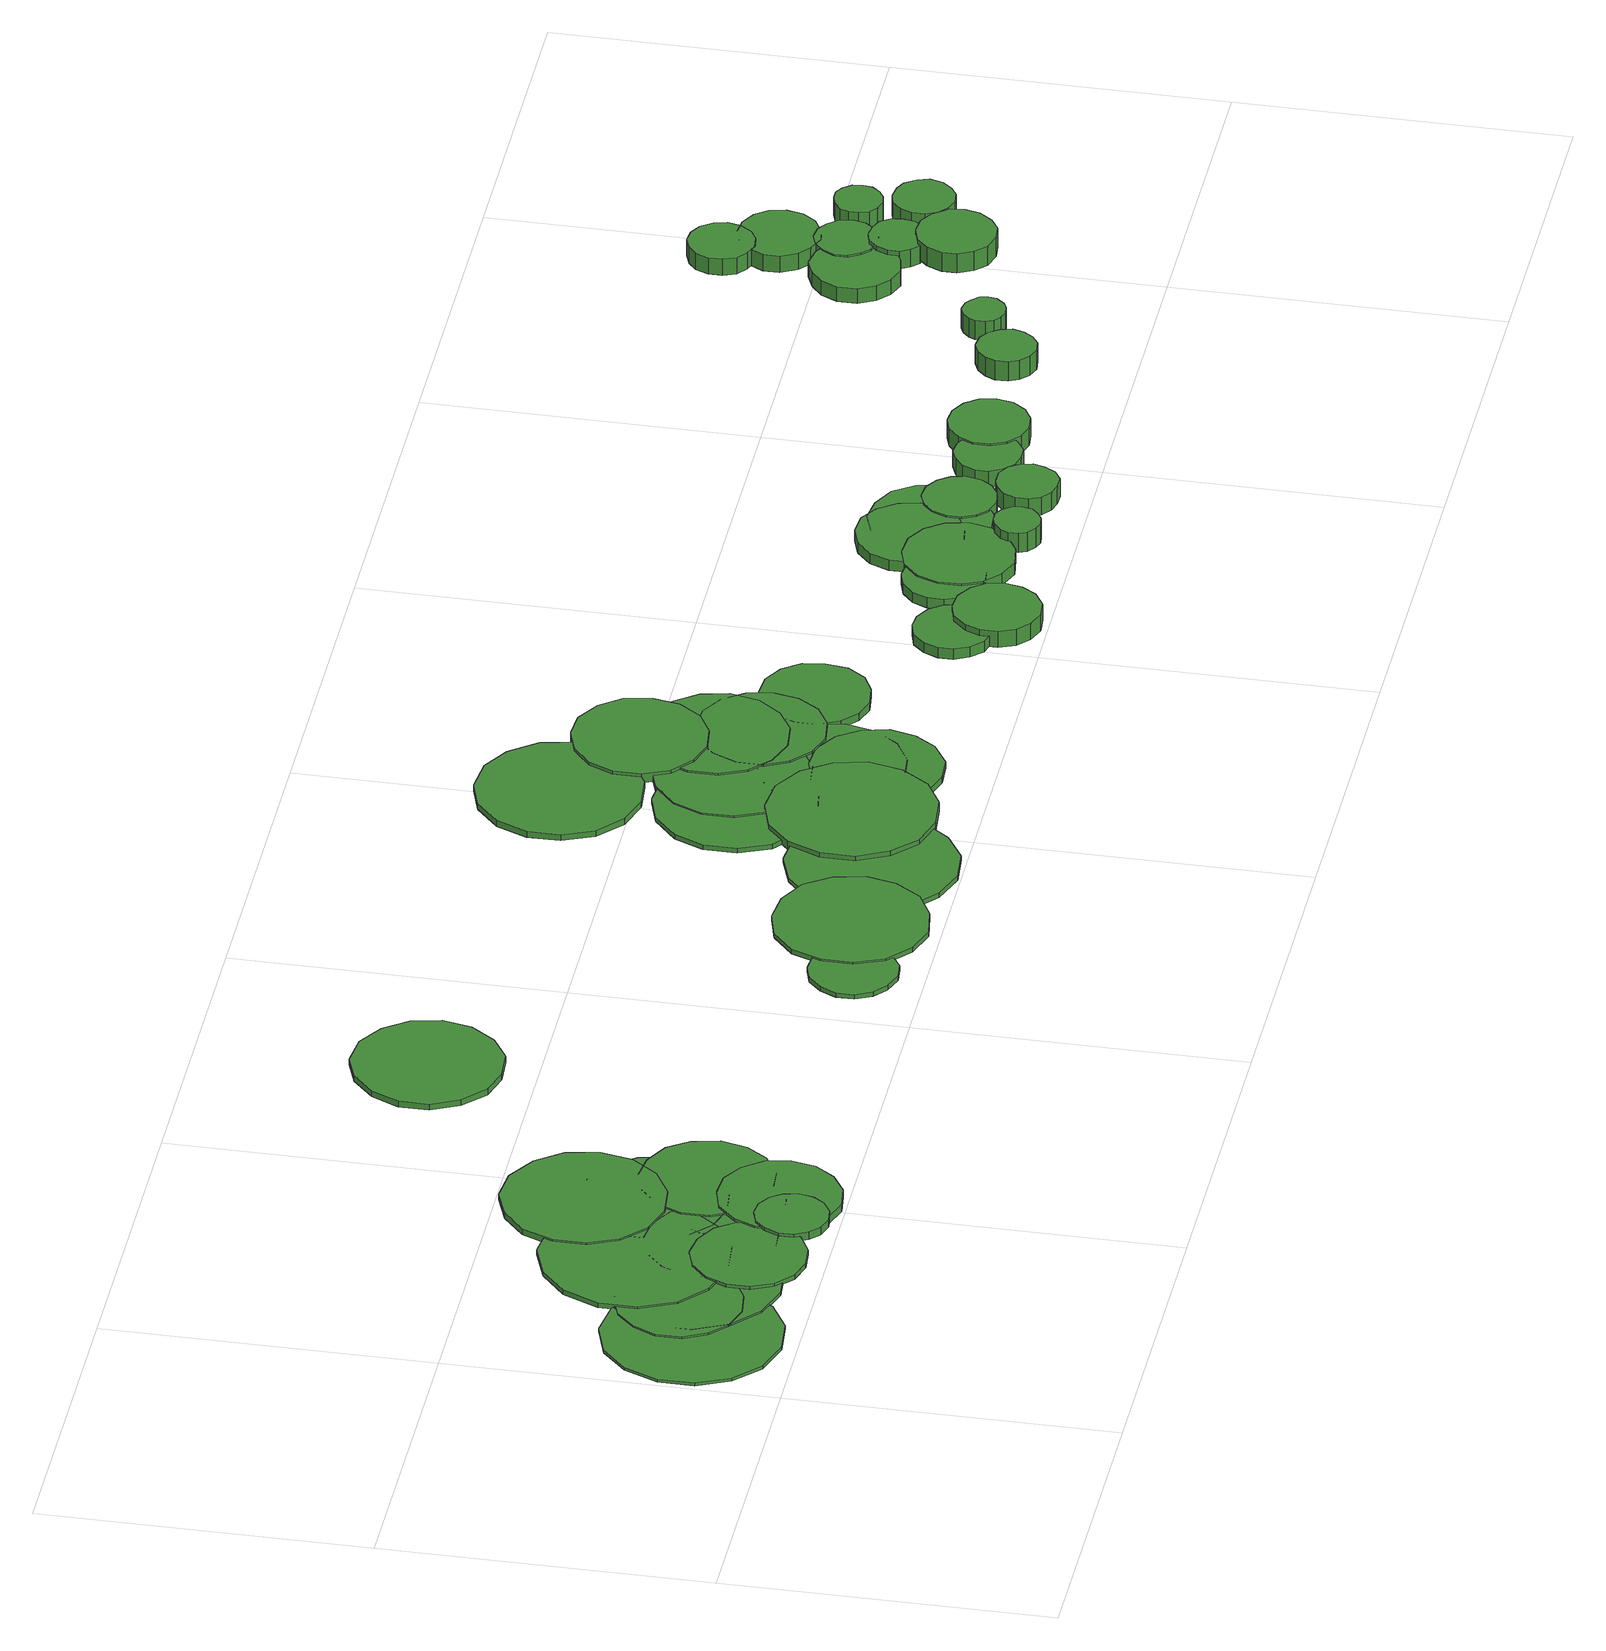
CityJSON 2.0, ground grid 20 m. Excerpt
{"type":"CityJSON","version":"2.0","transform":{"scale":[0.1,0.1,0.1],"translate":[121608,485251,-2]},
"CityObjects":{
"tree1":{"type":"SolitaryVegetationObject","attributes":{"function":"something"},"geometry":[{"type":"MultiSurface","lod":"1","boundaries":[[[0,1,2,3,4,5,6,7,8,9,10,11,12,13,14]],[[15,16,17,18,19,20,21,22,23,24,25,26,27,28,29]],[[0,29,28,1]],[[1,28,27,2]],[[2,27,26,3]],[[3,26,25,4]],[[4,25,24,5]],[[5,24,23,6]],[[6,23,22,7]],[[7,22,21,8]],[[8,21,20,9]],[[9,20,19,10]],[[10,19,18,11]],[[11,18,17,12]],[[12,17,16,13]],[[13,16,15,14]],[[14,15,29,0]]]}]},
"tree2":{"type":"SolitaryVegetationObject","attributes":{"function":"something"},"geometry":[{"type":"MultiSurface","lod":"1","boundaries":[[[30,31,32,33,34,35,36,37,38,39,40,41,42,43,44]],[[45,46,47,48,49,50,51,52,53,54,55,56,57,58,59]],[[30,59,58,31]],[[31,58,57,32]],[[32,57,56,33]],[[33,56,55,34]],[[34,55,54,35]],[[35,54,53,36]],[[36,53,52,37]],[[37,52,51,38]],[[38,51,50,39]],[[39,50,49,40]],[[40,49,48,41]],[[41,48,47,42]],[[42,47,46,43]],[[43,46,45,44]],[[44,45,59,30]]]}]},
"tree3":{"type":"SolitaryVegetationObject","attributes":{"function":"something"},"geometry":[{"type":"MultiSurface","lod":"1","boundaries":[[[60,61,62,63,64,65,66,67,68,69,70,71,72,73,74]],[[75,76,77,78,79,80,81,82,83,84,85,86,87,88,89]],[[60,89,88,61]],[[61,88,87,62]],[[62,87,86,63]],[[63,86,85,64]],[[64,85,84,65]],[[65,84,83,66]],[[66,83,82,67]],[[67,82,81,68]],[[68,81,80,69]],[[69,80,79,70]],[[70,79,78,71]],[[71,78,77,72]],[[72,77,76,73]],[[73,76,75,74]],[[74,75,89,60]]]}]},
"tree4":{"type":"SolitaryVegetationObject","attributes":{"function":"something"},"geometry":[{"type":"MultiSurface","lod":"1","boundaries":[[[90,91,92,93,94,95,96,97,98,99,100,101,102,103,104]],[[105,106,107,108,109,110,111,112,113,114,115,116,117,118,119]],[[90,119,118,91]],[[91,118,117,92]],[[92,117,116,93]],[[93,116,115,94]],[[94,115,114,95]],[[95,114,113,96]],[[96,113,112,97]],[[97,112,111,98]],[[98,111,110,99]],[[99,110,109,100]],[[100,109,108,101]],[[101,108,107,102]],[[102,107,106,103]],[[103,106,105,104]],[[104,105,119,90]]]}]},
"tree5":{"type":"SolitaryVegetationObject","attributes":{"function":"something"},"geometry":[{"type":"MultiSurface","lod":"1","boundaries":[[[120,121,122,123,124,125,126,127,128,129,130,131,132,133,134]],[[135,136,137,138,139,140,141,142,143,144,145,146,147,148,149]],[[120,149,148,121]],[[121,148,147,122]],[[122,147,146,123]],[[123,146,145,124]],[[124,145,144,125]],[[125,144,143,126]],[[126,143,142,127]],[[127,142,141,128]],[[128,141,140,129]],[[129,140,139,130]],[[130,139,138,131]],[[131,138,137,132]],[[132,137,136,133]],[[133,136,135,134]],[[134,135,149,120]]]}]},
"tree6":{"type":"SolitaryVegetationObject","attributes":{"function":"something"},"geometry":[{"type":"MultiSurface","lod":"1","boundaries":[[[150,151,152,153,154,155,156,157,158,159,160,161,162,163,164]],[[165,166,167,168,169,170,171,172,173,174,175,176,177,178,179]],[[150,179,178,151]],[[151,178,177,152]],[[152,177,176,153]],[[153,176,175,154]],[[154,175,174,155]],[[155,174,173,156]],[[156,173,172,157]],[[157,172,171,158]],[[158,171,170,159]],[[159,170,169,160]],[[160,169,168,161]],[[161,168,167,162]],[[162,167,166,163]],[[163,166,165,164]],[[164,165,179,150]]]}]},
"tree7":{"type":"SolitaryVegetationObject","attributes":{"function":"something"},"geometry":[{"type":"MultiSurface","lod":"1","boundaries":[[[180,181,182,183,184,185,186,187,188,189,190,191,192,193,194]],[[195,196,197,198,199,200,201,202,203,204,205,206,207,208,209]],[[180,209,208,181]],[[181,208,207,182]],[[182,207,206,183]],[[183,206,205,184]],[[184,205,204,185]],[[185,204,203,186]],[[186,203,202,187]],[[187,202,201,188]],[[188,201,200,189]],[[189,200,199,190]],[[190,199,198,191]],[[191,198,197,192]],[[192,197,196,193]],[[193,196,195,194]],[[194,195,209,180]]]}]},
"tree8":{"type":"SolitaryVegetationObject","attributes":{"function":"something"},"geometry":[{"type":"MultiSurface","lod":"1","boundaries":[[[210,211,212,213,214,215,216,217,218,219,220,221,222,223,224]],[[225,226,227,228,229,230,231,232,233,234,235,236,237,238,239]],[[210,239,238,211]],[[211,238,237,212]],[[212,237,236,213]],[[213,236,235,214]],[[214,235,234,215]],[[215,234,233,216]],[[216,233,232,217]],[[217,232,231,218]],[[218,231,230,219]],[[219,230,229,220]],[[220,229,228,221]],[[221,228,227,222]],[[222,227,226,223]],[[223,226,225,224]],[[224,225,239,210]]]}]},
"tree9":{"type":"SolitaryVegetationObject","attributes":{"function":"something"},"geometry":[{"type":"MultiSurface","lod":"1","boundaries":[[[240,241,242,243,244,245,246,247,248,249,250,251,252,253,254]],[[255,256,257,258,259,260,261,262,263,264,265,266,267,268,269]],[[240,269,268,241]],[[241,268,267,242]],[[242,267,266,243]],[[243,266,265,244]],[[244,265,264,245]],[[245,264,263,246]],[[246,263,262,247]],[[247,262,261,248]],[[248,261,260,249]],[[249,260,259,250]],[[250,259,258,251]],[[251,258,257,252]],[[252,257,256,253]],[[253,256,255,254]],[[254,255,269,240]]]}]},
"tree10":{"type":"SolitaryVegetationObject","attributes":{"function":"something"},"geometry":[{"type":"MultiSurface","lod":"1","boundaries":[[[270,271,272,273,274,275,276,277,278,279,280,281,282,283,284]],[[285,286,287,288,289,290,291,292,293,294,295,296,297,298,299]],[[270,299,298,271]],[[271,298,297,272]],[[272,297,296,273]],[[273,296,295,274]],[[274,295,294,275]],[[275,294,293,276]],[[276,293,292,277]],[[277,292,291,278]],[[278,291,290,279]],[[279,290,289,280]],[[280,289,288,281]],[[281,288,287,282]],[[282,287,286,283]],[[283,286,285,284]],[[284,285,299,270]]]}]},
"tree11":{"type":"SolitaryVegetationObject","attributes":{"function":"something"},"geometry":[{"type":"MultiSurface","lod":"1","boundaries":[[[300,301,302,303,304,305,306,307,308,309,310,311,312,313,314]],[[315,316,317,318,319,320,321,322,323,324,325,326,327,328,329]],[[300,329,328,301]],[[301,328,327,302]],[[302,327,326,303]],[[303,326,325,304]],[[304,325,324,305]],[[305,324,323,306]],[[306,323,322,307]],[[307,322,321,308]],[[308,321,320,309]],[[309,320,319,310]],[[310,319,318,311]],[[311,318,317,312]],[[312,317,316,313]],[[313,316,315,314]],[[314,315,329,300]]]}]},
"tree12":{"type":"SolitaryVegetationObject","attributes":{"function":"something"},"geometry":[{"type":"MultiSurface","lod":"1","boundaries":[[[330,331,332,333,334,335,336,337,338,339,340,341,342,343,344]],[[345,346,347,348,349,350,351,352,353,354,355,356,357,358,359]],[[330,359,358,331]],[[331,358,357,332]],[[332,357,356,333]],[[333,356,355,334]],[[334,355,354,335]],[[335,354,353,336]],[[336,353,352,337]],[[337,352,351,338]],[[338,351,350,339]],[[339,350,349,340]],[[340,349,348,341]],[[341,348,347,342]],[[342,347,346,343]],[[343,346,345,344]],[[344,345,359,330]]]}]},
"tree13":{"type":"SolitaryVegetationObject","attributes":{"function":"something"},"geometry":[{"type":"MultiSurface","lod":"1","boundaries":[[[360,361,362,363,364,365,366,367,368,369,370,371,372,373,374]],[[375,376,377,378,379,380,381,382,383,384,385,386,387,388,389]],[[360,389,388,361]],[[361,388,387,362]],[[362,387,386,363]],[[363,386,385,364]],[[364,385,384,365]],[[365,384,383,366]],[[366,383,382,367]],[[367,382,381,368]],[[368,381,380,369]],[[369,380,379,370]],[[370,379,378,371]],[[371,378,377,372]],[[372,377,376,373]],[[373,376,375,374]],[[374,375,389,360]]]}]},
"tree14":{"type":"SolitaryVegetationObject","attributes":{"function":"something"},"geometry":[{"type":"MultiSurface","lod":"1","boundaries":[[[390,391,392,393,394,395,396,397,398,399,400,401,402,403,404]],[[405,406,407,408,409,410,411,412,413,414,415,416,417,418,419]],[[390,419,418,391]],[[391,418,417,392]],[[392,417,416,393]],[[393,416,415,394]],[[394,415,414,395]],[[395,414,413,396]],[[396,413,412,397]],[[397,412,411,398]],[[398,411,410,399]],[[399,410,409,400]],[[400,409,408,401]],[[401,408,407,402]],[[402,407,406,403]],[[403,406,405,404]],[[404,405,419,390]]]}]},
"tree15":{"type":"SolitaryVegetationObject","attributes":{"function":"something"},"geometry":[{"type":"MultiSurface","lod":"1","boundaries":[[[420,421,422,423,424,425,426,427,428,429,430,431,432,433,434]],[[435,436,437,438,439,440,441,442,443,444,445,446,447,448,449]],[[420,449,448,421]],[[421,448,447,422]],[[422,447,446,423]],[[423,446,445,424]],[[424,445,444,425]],[[425,444,443,426]],[[426,443,442,427]],[[427,442,441,428]],[[428,441,440,429]],[[429,440,439,430]],[[430,439,438,431]],[[431,438,437,432]],[[432,437,436,433]],[[433,436,435,434]],[[434,435,449,420]]]}]},
"tree16":{"type":"SolitaryVegetationObject","attributes":{"function":"something"},"geometry":[{"type":"MultiSurface","lod":"1","boundaries":[[[450,451,452,453,454,455,456,457,458,459,460,461,462,463,464]],[[465,466,467,468,469,470,471,472,473,474,475,476,477,478,479]],[[450,479,478,451]],[[451,478,477,452]],[[452,477,476,453]],[[453,476,475,454]],[[454,475,474,455]],[[455,474,473,456]],[[456,473,472,457]],[[457,472,471,458]],[[458,471,470,459]],[[459,470,469,460]],[[460,469,468,461]],[[461,468,467,462]],[[462,467,466,463]],[[463,466,465,464]],[[464,465,479,450]]]}]},
"tree17":{"type":"SolitaryVegetationObject","attributes":{"function":"something"},"geometry":[{"type":"MultiSurface","lod":"1","boundaries":[[[480,481,482,483,484,485,486,487,488,489,490,491,492,493,494]],[[495,496,497,498,499,500,501,502,503,504,505,506,507,508,509]],[[480,509,508,481]],[[481,508,507,482]],[[482,507,506,483]],[[483,506,505,484]],[[484,505,504,485]],[[485,504,503,486]],[[486,503,502,487]],[[487,502,501,488]],[[488,501,500,489]],[[489,500,499,490]],[[490,499,498,491]],[[491,498,497,492]],[[492,497,496,493]],[[493,496,495,494]],[[494,495,509,480]]]}]},
"tree18":{"type":"SolitaryVegetationObject","attributes":{"function":"something"},"geometry":[{"type":"MultiSurface","lod":"1","boundaries":[[[510,511,512,513,514,515,516,517,518,519,520,521,522,523,524]],[[525,526,527,528,529,530,531,532,533,534,535,536,537,538,539]],[[510,539,538,511]],[[511,538,537,512]],[[512,537,536,513]],[[513,536,535,514]],[[514,535,534,515]],[[515,534,533,516]],[[516,533,532,517]],[[517,532,531,518]],[[518,531,530,519]],[[519,530,529,520]],[[520,529,528,521]],[[521,528,527,522]],[[522,527,526,523]],[[523,526,525,524]],[[524,525,539,510]]]}]},
"tree19":{"type":"SolitaryVegetationObject","attributes":{"function":"something"},"geometry":[{"type":"MultiSurface","lod":"1","boundaries":[[[540,541,542,543,544,545,546,547,548,549,550,551,552,553,554]],[[555,556,557,558,559,560,561,562,563,564,565,566,567,568,569]],[[540,569,568,541]],[[541,568,567,542]],[[542,567,566,543]],[[543,566,565,544]],[[544,565,564,545]],[[545,564,563,546]],[[546,563,562,547]],[[547,562,561,548]],[[548,561,560,549]],[[549,560,559,550]],[[550,559,558,551]],[[551,558,557,552]],[[552,557,556,553]],[[553,556,555,554]],[[554,555,569,540]]]}]},
"tree20":{"type":"SolitaryVegetationObject","attributes":{"function":"something"},"geometry":[{"type":"MultiSurface","lod":"1","boundaries":[[[570,571,572,573,574,575,576,577,578,579,580,581,582,583,584]],[[585,586,587,588,589,590,591,592,593,594,595,596,597,598,599]],[[570,599,598,571]],[[571,598,597,572]],[[572,597,596,573]],[[573,596,595,574]],[[574,595,594,575]],[[575,594,593,576]],[[576,593,592,577]],[[577,592,591,578]],[[578,591,590,579]],[[579,590,589,580]],[[580,589,588,581]],[[581,588,587,582]],[[582,587,586,583]],[[583,586,585,584]],[[584,585,599,570]]]}]},
"tree21":{"type":"SolitaryVegetationObject","attributes":{"function":"something"},"geometry":[{"type":"MultiSurface","lod":"1","boundaries":[[[600,601,602,603,604,605,606,607,608,609,610,611,612,613,614]],[[615,616,617,618,619,620,621,622,623,624,625,626,627,628,629]],[[600,629,628,601]],[[601,628,627,602]],[[602,627,626,603]],[[603,626,625,604]],[[604,625,624,605]],[[605,624,623,606]],[[606,623,622,607]],[[607,622,621,608]],[[608,621,620,609]],[[609,620,619,610]],[[610,619,618,611]],[[611,618,617,612]],[[612,617,616,613]],[[613,616,615,614]],[[614,615,629,600]]]}]},
"tree22":{"type":"SolitaryVegetationObject","attributes":{"function":"something"},"geometry":[{"type":"MultiSurface","lod":"1","boundaries":[[[630,631,632,633,634,635,636,637,638,639,640,641,642,643,644]],[[645,646,647,648,649,650,651,652,653,654,655,656,657,658,659]],[[630,659,658,631]],[[631,658,657,632]],[[632,657,656,633]],[[633,656,655,634]],[[634,655,654,635]],[[635,654,653,636]],[[636,653,652,637]],[[637,652,651,638]],[[638,651,650,639]],[[639,650,649,640]],[[640,649,648,641]],[[641,648,647,642]],[[642,647,646,643]],[[643,646,645,644]],[[644,645,659,630]]]}]},
"tree23":{"type":"SolitaryVegetationObject","attributes":{"function":"something"},"geometry":[{"type":"MultiSurface","lod":"1","boundaries":[[[660,661,662,663,664,665,666,667,668,669,670,671,672,673,674]],[[675,676,677,678,679,680,681,682,683,684,685,686,687,688,689]],[[660,689,688,661]],[[661,688,687,662]],[[662,687,686,663]],[[663,686,685,664]],[[664,685,684,665]],[[665,684,683,666]],[[666,683,682,667]],[[667,682,681,668]],[[668,681,680,669]],[[669,680,679,670]],[[670,679,678,671]],[[671,678,677,672]],[[672,677,676,673]],[[673,676,675,674]],[[674,675,689,660]]]}]},
"tree24":{"type":"SolitaryVegetationObject","attributes":{"function":"something"},"geometry":[{"type":"MultiSurface","lod":"1","boundaries":[[[690,691,692,693,694,695,696,697,698,699,700,701,702,703,704]],[[705,706,707,708,709,710,711,712,713,714,715,716,717,718,719]],[[690,719,718,691]],[[691,718,717,692]],[[692,717,716,693]],[[693,716,715,694]],[[694,715,714,695]],[[695,714,713,696]],[[696,713,712,697]],[[697,712,711,698]],[[698,711,710,699]],[[699,710,709,700]],[[700,709,708,701]],[[701,708,707,702]],[[702,707,706,703]],[[703,706,705,704]],[[704,705,719,690]]]}]},
"tree25":{"type":"SolitaryVegetationObject","attributes":{"function":"something"},"geometry":[{"type":"MultiSurface","lod":"1","boundaries":[[[720,721,722,723,724,725,726,727,728,729,730,731,732,733,734]],[[735,736,737,738,739,740,741,742,743,744,745,746,747,748,749]],[[720,749,748,721]],[[721,748,747,722]],[[722,747,746,723]],[[723,746,745,724]],[[724,745,744,725]],[[725,744,743,726]],[[726,743,742,727]],[[727,742,741,728]],[[728,741,740,729]],[[729,740,739,730]],[[730,739,738,731]],[[731,738,737,732]],[[732,737,736,733]],[[733,736,735,734]],[[734,735,749,720]]]}]},
"tree26":{"type":"SolitaryVegetationObject","attributes":{"function":"something"},"geometry":[{"type":"MultiSurface","lod":"1","boundaries":[[[750,751,752,753,754,755,756,757,758,759,760,761,762,763,764]],[[765,766,767,768,769,770,771,772,773,774,775,776,777,778,779]],[[750,779,778,751]],[[751,778,777,752]],[[752,777,776,753]],[[753,776,775,754]],[[754,775,774,755]],[[755,774,773,756]],[[756,773,772,757]],[[757,772,771,758]],[[758,771,770,759]],[[759,770,769,760]],[[760,769,768,761]],[[761,768,767,762]],[[762,767,766,763]],[[763,766,765,764]],[[764,765,779,750]]]}]},
"tree27":{"type":"SolitaryVegetationObject","attributes":{"function":"something"},"geometry":[{"type":"MultiSurface","lod":"1","boundaries":[[[780,781,782,783,784,785,786,787,788,789,790,791,792,793,794]],[[795,796,797,798,799,800,801,802,803,804,805,806,807,808,809]],[[780,809,808,781]],[[781,808,807,782]],[[782,807,806,783]],[[783,806,805,784]],[[784,805,804,785]],[[785,804,803,786]],[[786,803,802,787]],[[787,802,801,788]],[[788,801,800,789]],[[789,800,799,790]],[[790,799,798,791]],[[791,798,797,792]],[[792,797,796,793]],[[793,796,795,794]],[[794,795,809,780]]]}]},
"tree28":{"type":"SolitaryVegetationObject","attributes":{"function":"something"},"geometry":[{"type":"MultiSurface","lod":"1","boundaries":[[[810,811,812,813,814,815,816,817,818,819,820,821,822,823,824]],[[825,826,827,828,829,830,831,832,833,834,835,836,837,838,839]],[[810,839,838,811]],[[811,838,837,812]],[[812,837,836,813]],[[813,836,835,814]],[[814,835,834,815]],[[815,834,833,816]],[[816,833,832,817]],[[817,832,831,818]],[[818,831,830,819]],[[819,830,829,820]],[[820,829,828,821]],[[821,828,827,822]],[[822,827,826,823]],[[823,826,825,824]],[[824,825,839,810]]]}]},
"tree29":{"type":"SolitaryVegetationObject","attributes":{"function":"something"},"geometry":[{"type":"MultiSurface","lod":"1","boundaries":[[[840,841,842,843,844,845,846,847,848,849,850,851,852,853,854]],[[855,856,857,858,859,860,861,862,863,864,865,866,867,868,869]],[[840,869,868,841]],[[841,868,867,842]],[[842,867,866,843]],[[843,866,865,844]],[[844,865,864,845]],[[845,864,863,846]],[[846,863,862,847]],[[847,862,861,848]],[[848,861,860,849]],[[849,860,859,850]],[[850,859,858,851]],[[851,858,857,852]],[[852,857,856,853]],[[853,856,855,854]],[[854,855,869,840]]]}]},
"tree30":{"type":"SolitaryVegetationObject","attributes":{"function":"something"},"geometry":[{"type":"MultiSurface","lod":"1","boundaries":[[[870,871,872,873,874,875,876,877,878,879,880,881,882,883,884]],[[885,886,887,888,889,890,891,892,893,894,895,896,897,898,899]],[[870,899,898,871]],[[871,898,897,872]],[[872,897,896,873]],[[873,896,895,874]],[[874,895,894,875]],[[875,894,893,876]],[[876,893,892,877]],[[877,892,891,878]],[[878,891,890,879]],[[879,890,889,880]],[[880,889,888,881]],[[881,888,887,882]],[[882,887,886,883]],[[883,886,885,884]],[[884,885,899,870]]]}]},
"tree31":{"type":"SolitaryVegetationObject","attributes":{"function":"something"},"geometry":[{"type":"MultiSurface","lod":"1","boundaries":[[[900,901,902,903,904,905,906,907,908,909,910,911,912,913,914]],[[915,916,917,918,919,920,921,922,923,924,925,926,927,928,929]],[[900,929,928,901]],[[901,928,927,902]],[[902,927,926,903]],[[903,926,925,904]],[[904,925,924,905]],[[905,924,923,906]],[[906,923,922,907]],[[907,922,921,908]],[[908,921,920,909]],[[909,920,919,910]],[[910,919,918,911]],[[911,918,917,912]],[[912,917,916,913]],[[913,916,915,914]],[[914,915,929,900]]]}]},
"tree32":{"type":"SolitaryVegetationObject","attributes":{"function":"something"},"geometry":[{"type":"MultiSurface","lod":"1","boundaries":[[[930,931,932,933,934,935,936,937,938,939,940,941,942,943,944]],[[945,946,947,948,949,950,951,952,953,954,955,956,957,958,959]],[[930,959,958,931]],[[931,958,957,932]],[[932,957,956,933]],[[933,956,955,934]],[[934,955,954,935]],[[935,954,953,936]],[[936,953,952,937]],[[937,952,951,938]],[[938,951,950,939]],[[939,950,949,940]],[[940,949,948,941]],[[941,948,947,942]],[[942,947,946,943]],[[943,946,945,944]],[[944,945,959,930]]]}]},
"tree33":{"type":"SolitaryVegetationObject","attributes":{"function":"something"},"geometry":[{"type":"MultiSurface","lod":"1","boundaries":[[[960,961,962,963,964,965,966,967,968,969,970,971,972,973,974]],[[975,976,977,885,978,979,980,981,982,983,984,985,986,987,988]],[[960,988,987,961]],[[961,987,986,962]],[[962,986,985,963]],[[963,985,984,964]],[[964,984,983,965]],[[965,983,982,966]],[[966,982,981,967]],[[967,981,980,968]],[[968,980,979,969]],[[969,979,978,970]],[[970,978,885,971]],[[971,885,977,972]],[[972,977,976,973]],[[973,976,975,974]],[[974,975,988,960]]]}]},
"tree34":{"type":"SolitaryVegetationObject","attributes":{"function":"something"},"geometry":[{"type":"MultiSurface","lod":"1","boundaries":[[[989,990,991,992,993,994,995,996,997,998,999,1000,1001,1002,1003]],[[1004,1005,1006,1007,1008,1009,1010,1011,1012,1013,1014,1015,1016,1017,1018]],[[989,1018,1017,990]],[[990,1017,1016,991]],[[991,1016,1015,992]],[[992,1015,1014,993]],[[993,1014,1013,994]],[[994,1013,1012,995]],[[995,1012,1011,996]],[[996,1011,1010,997]],[[997,1010,1009,998]],[[998,1009,1008,999]],[[999,1008,1007,1000]],[[1000,1007,1006,1001]],[[1001,1006,1005,1002]],[[1002,1005,1004,1003]],[[1003,1004,1018,989]]]}]},
"tree35":{"type":"SolitaryVegetationObject","attributes":{"function":"something"},"geometry":[{"type":"MultiSurface","lod":"1","boundaries":[[[1019,1020,1021,1022,1023,1024,1025,1026,1027,1028,1029,1030,1031,1032,1033]],[[1034,1035,1036,1037,1038,1039,1040,1041,1042,1043,1044,1045,1046,1047,1048]],[[1019,1048,1047,1020]],[[1020,1047,1046,1021]],[[1021,1046,1045,1022]],[[1022,1045,1044,1023]],[[1023,1044,1043,1024]],[[1024,1043,1042,1025]],[[1025,1042,1041,1026]],[[1026,1041,1040,1027]],[[1027,1040,1039,1028]],[[1028,1039,1038,1029]],[[1029,1038,1037,1030]],[[1030,1037,1036,1031]],[[1031,1036,1035,1032]],[[1032,1035,1034,1033]],[[1033,1034,1048,1019]]]}]},
"tree36":{"type":"SolitaryVegetationObject","attributes":{"function":"something"},"geometry":[{"type":"MultiSurface","lod":"1","boundaries":[[[1049,1050,1051,1052,1053,1054,1055,1056,1057,1058,1059,1060,1061,1062,1063]],[[1064,1065,1066,1067,1068,1069,1070,1071,1072,1073,1074,1075,1076,1077,1078]],[[1049,1078,1077,1050]],[[1050,1077,1076,1051]],[[1051,1076,1075,1052]],[[1052,1075,1074,1053]],[[1053,1074,1073,1054]],[[1054,1073,1072,1055]],[[1055,1072,1071,1056]],[[1056,1071,1070,1057]],[[1057,1070,1069,1058]],[[1058,1069,1068,1059]],[[1059,1068,1067,1060]],[[1060,1067,1066,1061]],[[1061,1066,1065,1062]],[[1062,1065,1064,1063]],[[1063,1064,1078,1049]]]}]},
"tree37":{"type":"SolitaryVegetationObject","attributes":{"function":"something"},"geometry":[{"type":"MultiSurface","lod":"1","boundaries":[[[1079,1080,1081,1082,1083,1084,1085,1086,1087,1088,1089,1090,1091,1092,1093]],[[1094,1095,1096,1097,1098,1099,1100,1101,1102,1103,1104,1105,1106,1107,1108]],[[1079,1108,1107,1080]],[[1080,1107,1106,1081]],[[1081,1106,1105,1082]],[[1082,1105,1104,1083]],[[1083,1104,1103,1084]],[[1084,1103,1102,1085]],[[1085,1102,1101,1086]],[[1086,1101,1100,1087]],[[1087,1100,1099,1088]],[[1088,1099,1098,1089]],[[1089,1098,1097,1090]],[[1090,1097,1096,1091]],[[1091,1096,1095,1092]],[[1092,1095,1094,1093]],[[1093,1094,1108,1079]]]}]},
"tree38":{"type":"SolitaryVegetationObject","attributes":{"function":"something"},"geometry":[{"type":"MultiSurface","lod":"1","boundaries":[[[1109,1110,1111,1112,1113,1114,1115,1116,1117,1118,1119,1120,1121,1122,1123]],[[1124,1125,1126,1127,1128,1129,1130,1131,1132,1133,1134,1135,1136,1137,1138]],[[1109,1138,1137,1110]],[[1110,1137,1136,1111]],[[1111,1136,1135,1112]],[[1112,1135,1134,1113]],[[1113,1134,1133,1114]],[[1114,1133,1132,1115]],[[1115,1132,1131,1116]],[[1116,1131,1130,1117]],[[1117,1130,1129,1118]],[[1118,1129,1128,1119]],[[1119,1128,1127,1120]],[[1120,1127,1126,1121]],[[1121,1126,1125,1122]],[[1122,1125,1124,1123]],[[1123,1124,1138,1109]]]}]},
"tree39":{"type":"SolitaryVegetationObject","attributes":{"function":"something"},"geometry":[{"type":"MultiSurface","lod":"1","boundaries":[[[1139,1140,1141,1142,1143,1144,1145,1146,1147,1148,1149,1150,1151,1152,1153]],[[1154,1155,1156,1157,1158,1159,1160,1161,1162,1163,1164,1165,1166,1167,1168]],[[1139,1168,1167,1140]],[[1140,1167,1166,1141]],[[1141,1166,1165,1142]],[[1142,1165,1164,1143]],[[1143,1164,1163,1144]],[[1144,1163,1162,1145]],[[1145,1162,1161,1146]],[[1146,1161,1160,1147]],[[1147,1160,1159,1148]],[[1148,1159,1158,1149]],[[1149,1158,1157,1150]],[[1150,1157,1156,1151]],[[1151,1156,1155,1152]],[[1152,1155,1154,1153]],[[1153,1154,1168,1139]]]}]},
"tree40":{"type":"SolitaryVegetationObject","attributes":{"function":"something"},"geometry":[{"type":"MultiSurface","lod":"1","boundaries":[[[1169,1170,1171,1172,1173,1174,1175,1176,1177,1178,1179,1180,1181,1182,1183]],[[1184,1185,1186,1187,1188,1189,1190,1191,1192,1193,1194,1195,1196,1197,1198]],[[1169,1198,1197,1170]],[[1170,1197,1196,1171]],[[1171,1196,1195,1172]],[[1172,1195,1194,1173]],[[1173,1194,1193,1174]],[[1174,1193,1192,1175]],[[1175,1192,1191,1176]],[[1176,1191,1190,1177]],[[1177,1190,1189,1178]],[[1178,1189,1188,1179]],[[1179,1188,1187,1180]],[[1180,1187,1186,1181]],[[1181,1186,1185,1182]],[[1182,1185,1184,1183]],[[1183,1184,1198,1169]]]}]},
"tree41":{"type":"SolitaryVegetationObject","attributes":{"function":"something"},"geometry":[{"type":"MultiSurface","lod":"1","boundaries":[[[1199,1200,1201,1202,1203,1204,1205,1206,1207,1208,1209,1210,1211,1212,1213]],[[1214,1215,1216,1217,1218,1219,1220,1221,1222,1223,1224,1225,1226,1227,1228]],[[1199,1228,1227,1200]],[[1200,1227,1226,1201]],[[1201,1226,1225,1202]],[[1202,1225,1224,1203]],[[1203,1224,1223,1204]],[[1204,1223,1222,1205]],[[1205,1222,1221,1206]],[[1206,1221,1220,1207]],[[1207,1220,1219,1208]],[[1208,1219,1218,1209]],[[1209,1218,1217,1210]],[[1210,1217,1216,1211]],[[1211,1216,1215,1212]],[[1212,1215,1214,1213]],[[1213,1214,1228,1199]]]}]},
"tree42":{"type":"SolitaryVegetationObject","attributes":{"function":"something"},"geometry":[{"type":"MultiSurface","lod":"1","boundaries":[[[1229,1230,1231,1232,1233,1234,1235,1236,1237,1238,1239,1240,1241,1242,1243]],[[1244,1245,1246,1247,1248,1249,1250,1251,1252,1253,1254,1255,1256,1257,1258]],[[1229,1258,1257,1230]],[[1230,1257,1256,1231]],[[1231,1256,1255,1232]],[[1232,1255,1254,1233]],[[1233,1254,1253,1234]],[[1234,1253,1252,1235]],[[1235,1252,1251,1236]],[[1236,1251,1250,1237]],[[1237,1250,1249,1238]],[[1238,1249,1248,1239]],[[1239,1248,1247,1240]],[[1240,1247,1246,1241]],[[1241,1246,1245,1242]],[[1242,1245,1244,1243]],[[1243,1244,1258,1229]]]}]},
"tree43":{"type":"SolitaryVegetationObject","attributes":{"function":"something"},"geometry":[{"type":"MultiSurface","lod":"1","boundaries":[[[1259,1260,1261,1262,1263,1264,1265,1266,1267,1268,1269,1270,1271,1272,1273]],[[1274,1275,1276,1277,1278,1279,1280,1281,1282,1283,1284,1285,1286,1287,1288]],[[1259,1288,1287,1260]],[[1260,1287,1286,1261]],[[1261,1286,1285,1262]],[[1262,1285,1284,1263]],[[1263,1284,1283,1264]],[[1264,1283,1282,1265]],[[1265,1282,1281,1266]],[[1266,1281,1280,1267]],[[1267,1280,1279,1268]],[[1268,1279,1278,1269]],[[1269,1278,1277,1270]],[[1270,1277,1276,1271]],[[1271,1276,1275,1272]],[[1272,1275,1274,1273]],[[1273,1274,1288,1259]]]}]},
"tree44":{"type":"SolitaryVegetationObject","attributes":{"function":"something"},"geometry":[{"type":"MultiSurface","lod":"1","boundaries":[[[1289,1290,1291,1292,1293,1294,1295,1296,1297,1298,1299,1300,1301,1302,1303]],[[1304,1305,1306,1307,1308,1309,1310,1311,1312,1313,1314,1315,1316,1317,1318]],[[1289,1318,1317,1290]],[[1290,1317,1316,1291]],[[1291,1316,1315,1292]],[[1292,1315,1314,1293]],[[1293,1314,1313,1294]],[[1294,1313,1312,1295]],[[1295,1312,1311,1296]],[[1296,1311,1310,1297]],[[1297,1310,1309,1298]],[[1298,1309,1308,1299]],[[1299,1308,1307,1300]],[[1300,1307,1306,1301]],[[1301,1306,1305,1302]],[[1302,1305,1304,1303]],[[1303,1304,1318,1289]]]}]},
"tree45":{"type":"SolitaryVegetationObject","attributes":{"function":"something"},"geometry":[{"type":"MultiSurface","lod":"1","boundaries":[[[1319,1320,1321,1322,1323,1324,1325,1326,1327,1328,1329,1330,1331,1332,1333]],[[1334,1335,1336,1337,1338,1339,1340,1341,1342,1343,1344,1345,1346,1347,1348]],[[1319,1348,1347,1320]],[[1320,1347,1346,1321]],[[1321,1346,1345,1322]],[[1322,1345,1344,1323]],[[1323,1344,1343,1324]],[[1324,1343,1342,1325]],[[1325,1342,1341,1326]],[[1326,1341,1340,1327]],[[1327,1340,1339,1328]],[[1328,1339,1338,1329]],[[1329,1338,1337,1330]],[[1330,1337,1336,1331]],[[1331,1336,1335,1332]],[[1332,1335,1334,1333]],[[1333,1334,1348,1319]]]}]},
"tree46":{"type":"SolitaryVegetationObject","attributes":{"function":"something"},"geometry":[{"type":"MultiSurface","lod":"1","boundaries":[[[1349,1350,1351,1352,1353,1354,1355,1356,1357,1358,1359,1360,1361,1362,1363]],[[1364,1365,1366,1367,1368,1369,1370,1371,1372,1373,1374,1375,1376,1377,1378]],[[1349,1378,1377,1350]],[[1350,1377,1376,1351]],[[1351,1376,1375,1352]],[[1352,1375,1374,1353]],[[1353,1374,1373,1354]],[[1354,1373,1372,1355]],[[1355,1372,1371,1356]],[[1356,1371,1370,1357]],[[1357,1370,1369,1358]],[[1358,1369,1368,1359]],[[1359,1368,1367,1360]],[[1360,1367,1366,1361]],[[1361,1366,1365,1362]],[[1362,1365,1364,1363]],[[1363,1364,1378,1349]]]}]},
"tree47":{"type":"SolitaryVegetationObject","attributes":{"function":"something"},"geometry":[{"type":"MultiSurface","lod":"1","boundaries":[[[1379,1380,1381,1382,1383,1384,1385,1386,1387,1388,1389,1390,1391,1392,1393]],[[1394,1395,1396,1397,1398,1399,1400,1401,1402,1403,1404,1405,1406,1407,1408]],[[1379,1408,1407,1380]],[[1380,1407,1406,1381]],[[1381,1406,1405,1382]],[[1382,1405,1404,1383]],[[1383,1404,1403,1384]],[[1384,1403,1402,1385]],[[1385,1402,1401,1386]],[[1386,1401,1400,1387]],[[1387,1400,1399,1388]],[[1388,1399,1398,1389]],[[1389,1398,1397,1390]],[[1390,1397,1396,1391]],[[1391,1396,1395,1392]],[[1392,1395,1394,1393]],[[1393,1394,1408,1379]]]}]}
},
"vertices":[
[110,62,9],[105,84,9],[92,102,9],[73,113,9],[51,116,9],[29,109,9],[13,94,9],[4,73,9],[4,51,9],[13,31,9],[29,16,9],[51,9,9],[73,11,9],[92,22,9],[105,40,9],[105,40,7],[92,22,7],[73,11,7],[51,9,7],[29,16,7],[13,31,7],[4,51,7],[4,73,7],[13,94,7],[29,109,7],[51,116,7],[73,113,7],[92,102,7],[105,84,7],[110,62,7],
[124,75,10],[121,91,10],[111,103,10],[98,111,10],[82,113,10],[67,108,10],[56,97,10],[49,83,10],[49,67,10],[56,53,10],[67,43,10],[82,38,10],[98,40,10],[111,47,10],[121,60,10],[121,60,8],[111,47,8],[98,40,8],[82,38,8],[67,43,8],[56,53,8],[49,67,8],[49,83,8],[56,97,8],[67,108,8],[82,113,8],[98,111,8],[111,103,8],[121,91,8],[124,75,8],
[167,74,10],[162,96,10],[149,115,10],[129,126,10],[106,128,10],[85,121,10],[68,106,10],[58,85,10],[58,63,10],[68,42,10],[85,27,10],[106,20,10],[129,22,10],[149,33,10],[162,52,10],[162,52,8],[149,33,8],[129,22,8],[106,20,8],[85,27,8],[68,42,8],[58,63,8],[58,85,8],[68,106,8],[85,121,8],[106,128,8],[129,126,8],[149,115,8],[162,96,8],[167,74,8],
[174,45,12],[171,59,12],[163,70,12],[150,77,12],[136,79,12],[123,75,12],[112,65,12],[106,52,12],[106,38,12],[112,25,12],[123,15,12],[136,11,12],[150,12,12],[163,19,12],[171,31,12],[171,31,9],[163,19,9],[150,12,9],[136,11,9],[123,15,9],[112,25,9],[106,38,9],[106,52,9],[112,65,9],[123,75,9],[136,79,9],[150,77,9],[163,70,9],[171,59,9],[174,45,9],
[186,110,11],[181,132,11],[167,151,11],[147,163,11],[123,166,11],[101,158,11],[84,143,11],[74,121,11],[74,98,11],[84,76,11],[101,61,11],[123,54,11],[147,56,11],[167,68,11],[181,87,11],[181,87,8],[167,68,8],[147,56,8],[123,54,8],[101,61,8],[84,76,8],[74,98,8],[74,121,8],[84,143,8],[101,158,8],[123,166,8],[147,163,8],[167,151,8],[181,132,8],[186,110,8],
[190,69,11],[186,85,11],[177,98,11],[163,106,11],[147,108,11],[131,103,11],[119,92,11],[113,77,11],[113,61,11],[119,46,11],[131,36,11],[147,31,11],[163,32,11],[177,40,11],[186,54,11],[186,54,9],[177,40,9],[163,32,9],[147,31,9],[131,36,9],[119,46,9],[113,61,9],[113,77,9],[119,92,9],[131,103,9],[147,108,9],[163,106,9],[177,98,9],[186,85,9],[190,69,9],
[205,28,14],[203,37,14],[198,44,14],[190,49,14],[181,50,14],[172,47,14],[166,41,14],[162,32,14],[162,23,14],[166,15,14],[172,9,14],[181,6,14],[190,7,14],[198,12,14],[203,19,14],[203,19,9],[198,12,9],[190,7,9],[181,6,9],[172,9,9],[166,15,9],[162,23,9],[162,32,9],[166,41,9],[172,47,9],[181,50,9],[190,49,9],[198,44,9],[203,37,9],[205,28,9],
[230,69,11],[227,84,11],[218,96,11],[205,103,11],[190,105,11],[176,100,11],[165,90,11],[158,77,11],[158,61,11],[165,48,11],[176,38,11],[190,33,11],[205,35,11],[218,42,11],[227,54,11],[227,54,8],[218,42,8],[205,35,8],[190,33,8],[176,38,8],[165,48,8],[158,61,8],[158,77,8],[165,90,8],[176,100,8],[190,105,8],[205,103,8],[218,96,8],[227,84,8],[230,69,8],
[240,39,13],[237,54,13],[228,66,13],[215,74,13],[200,75,13],[185,71,13],[174,60,13],[168,47,13],[168,31,13],[174,17,13],[185,7,13],[200,2,13],[215,4,13],[228,12,13],[237,24,13],[237,24,8],[228,12,8],[215,4,8],[200,2,8],[185,7,8],[174,17,8],[168,31,8],[168,47,8],[174,60,8],[185,71,8],[200,75,8],[215,74,8],[228,66,8],[237,54,8],[240,39,8],
[234,109,11],[230,127,11],[219,142,11],[203,151,11],[185,153,11],[168,147,11],[155,135,11],[147,118,11],[147,100,11],[155,83,11],[168,71,11],[185,66,11],[203,68,11],[219,77,11],[230,91,11],[230,91,8],[219,77,8],[203,68,8],[185,66,8],[168,71,8],[155,83,8],[147,100,8],[147,118,8],[155,135,8],[168,147,8],[185,153,8],[203,151,8],[219,142,8],[230,127,8],[234,109,8],
[230,149,12],[226,169,12],[214,185,12],[196,196,12],[176,198,12],[157,191,12],[142,178,12],[134,159,12],[134,139,12],[142,121,12],[157,107,12],[176,101,12],[196,103,12],[214,113,12],[226,129,12],[226,129,8],[214,113,8],[196,103,8],[176,101,8],[157,107,8],[142,121,8],[134,139,8],[134,159,8],[142,178,8],[157,191,8],[176,198,8],[196,196,8],[214,185,8],[226,169,8],[230,149,8],
[255,83,12],[251,100,12],[242,113,12],[227,121,12],[211,123,12],[195,118,12],[183,107,12],[176,92,12],[176,75,12],[183,60,12],[195,49,12],[211,44,12],[227,45,12],[242,54,12],[251,67,12],[251,67,8],[242,54,8],[227,45,8],[211,44,8],[195,49,8],[183,60,8],[176,75,8],[176,92,8],[183,107,8],[195,118,8],[211,123,8],[227,121,8],[242,113,8],[251,100,8],[255,83,8],
[351,264,12],[347,282,12],[336,297,12],[320,307,12],[301,309,12],[284,303,12],[270,290,12],[262,273,12],[262,255,12],[270,238,12],[284,225,12],[301,220,12],[320,221,12],[336,231,12],[347,246,12],[347,246,8],[336,231,8],[320,221,8],[301,220,8],[284,225,8],[270,238,8],[262,255,8],[262,273,8],[270,290,8],[284,303,8],[301,309,8],[320,307,8],[336,297,8],[347,282,8],[351,264,8],
[473,42,13],[471,53,13],[464,62,13],[455,67,13],[444,68,13],[433,65,13],[425,57,13],[420,47,13],[420,36,13],[425,26,13],[433,19,13],[444,15,13],[455,16,13],[464,22,13],[471,31,13],[471,31,10],[464,22,10],[455,16,10],[444,15,10],[433,19,10],[425,26,10],[420,36,10],[420,47,10],[425,57,10],[433,65,10],[444,68,10],[455,67,10],[464,62,10],[471,53,10],[473,42,10],
[543,52,14],[539,71,14],[528,87,14],[511,96,14],[492,98,14],[474,93,14],[459,80,14],[452,62,14],[452,43,14],[459,25,14],[474,12,14],[492,6,14],[511,9,14],[528,18,14],[539,34,14],[539,34,11],[528,18,11],[511,9,11],[492,6,11],[474,12,11],[459,25,11],[452,43,11],[452,62,11],[459,80,11],[474,93,11],[492,98,11],[511,96,11],[528,87,11],[539,71,11],[543,52,11],
[611,52,13],[607,73,13],[594,90,13],[576,101,13],[555,103,13],[535,96,13],[519,82,13],[510,63,13],[510,41,13],[519,22,13],[535,8,13],[555,1,13],[576,3,13],[594,14,13],[607,31,13],[607,31,10],[594,14,10],[576,3,10],[555,1,10],[535,8,10],[519,22,10],[510,41,10],[510,63,10],[519,82,10],[535,96,10],[555,103,10],[576,101,10],[594,90,10],[607,73,10],[611,52,10],
[660,73,16],[655,93,16],[643,110,16],[625,121,16],[604,123,16],[584,117,16],[569,103,16],[560,83,16],[560,62,16],[569,43,16],[584,29,16],[604,23,16],[625,25,16],[643,35,16],[655,52,16],[655,52,10],[643,35,10],[625,25,10],[604,23,10],[584,29,10],[569,43,10],[560,62,10],[560,83,10],[569,103,10],[584,117,10],[604,123,10],[625,121,10],[643,110,10],[655,93,10],[660,73,10],
[656,141,13],[652,161,13],[640,177,13],[623,187,13],[603,189,13],[584,183,13],[568,169,13],[560,151,13],[560,131,13],[568,112,13],[584,99,13],[603,92,13],[623,95,13],[640,105,13],[652,121,13],[652,121,10],[640,105,10],[623,95,10],[603,92,10],[584,99,10],[568,112,10],[560,131,10],[560,151,10],[568,169,10],[584,183,10],[603,189,10],[623,187,10],[640,177,10],[652,161,10],[656,141,10],
[652,243,14],[648,263,14],[635,280,14],[618,290,14],[597,292,14],[578,286,14],[562,272,14],[554,253,14],[554,233,14],[562,214,14],[578,200,14],[597,194,14],[618,196,14],[635,206,14],[648,223,14],[648,223,10],[635,206,10],[618,196,10],[597,194,10],[578,200,10],[562,214,10],[554,233,10],[554,253,10],[562,272,10],[578,286,10],[597,292,10],[618,290,10],[635,280,10],[648,263,10],[652,243,10],
[699,68,14],[695,84,14],[686,97,14],[671,106,14],[655,107,14],[639,102,14],[627,91,14],[620,76,14],[620,60,14],[627,45,14],[639,34,14],[655,29,14],[671,30,14],[686,39,14],[695,52,14],[695,52,10],[686,39,10],[671,30,10],[655,29,10],[639,34,10],[627,45,10],[620,60,10],[620,76,10],[627,91,10],[639,102,10],[655,107,10],[671,106,10],[686,97,10],[695,84,10],[699,68,10],
[684,148,14],[680,167,14],[669,183,14],[652,193,14],[633,195,14],[615,189,14],[600,176,14],[592,158,14],[592,139,14],[600,121,14],[615,108,14],[633,102,14],[652,104,14],[669,114,14],[680,129,14],[680,129,10],[669,114,10],[652,104,10],[633,102,10],[615,108,10],[600,121,10],[592,139,10],[592,158,10],[600,176,10],[615,189,10],[633,195,10],[652,193,10],[669,183,10],[680,167,10],[684,148,10],
[700,94,14],[696,112,14],[685,126,14],[669,136,14],[651,137,14],[634,132,14],[620,120,14],[613,103,14],[613,85,14],[620,68,14],[634,56,14],[651,50,14],[669,52,14],[685,61,14],[696,76,14],[696,76,10],[685,61,10],[669,52,10],[651,50,10],[634,56,10],[620,68,10],[613,85,10],[613,103,10],[620,120,10],[634,132,10],[651,137,10],[669,136,10],[685,126,10],[696,112,10],[700,94,10],
[718,165,15],[714,182,15],[703,197,15],[688,206,15],[670,207,15],[653,202,15],[640,190,15],[633,174,15],[633,156,15],[640,140,15],[653,128,15],[670,122,15],[688,124,15],[703,133,15],[714,147,15],[714,147,10],[703,133,10],[688,124,10],[670,122,10],[653,128,10],[640,140,10],[633,156,10],[633,174,10],[640,190,10],[653,202,10],[670,207,10],[688,206,10],[703,197,10],[714,182,10],[718,165,10],
[703,207,16],[700,224,16],[690,237,16],[675,246,16],[659,247,16],[643,242,16],[630,231,16],[623,216,16],[623,199,16],[630,183,16],[643,172,16],[659,167,16],[675,169,16],[690,177,16],[700,191,16],[700,191,10],[690,177,10],[675,169,10],[659,167,10],[643,172,10],[630,183,10],[623,199,10],[623,216,10],[630,231,10],[643,242,10],[659,247,10],[675,246,10],[690,237,10],[700,224,10],[703,207,10],
[723,140,15],[720,156,15],[711,169,15],[697,177,15],[681,178,15],[666,174,15],[654,163,15],[647,148,15],[647,132,15],[654,118,15],[666,107,15],[681,102,15],[697,104,15],[711,112,15],[720,125,15],[720,125,10],[711,112,10],[697,104,10],[681,102,10],[666,107,10],[654,118,10],[647,132,10],[647,148,10],[654,163,10],[666,174,10],[681,178,10],[697,177,10],[711,169,10],[720,156,10],[723,140,10],
[759,117,15],[757,130,15],[749,141,15],[737,148,15],[723,149,15],[711,145,15],[701,136,15],[695,123,15],[695,110,15],[701,97,15],[711,88,15],[723,84,15],[737,86,15],[749,92,15],[757,103,15],[757,103,10],[749,92,10],[737,86,10],[723,84,10],[711,88,10],[701,97,10],[695,110,10],[695,123,10],[701,136,10],[711,145,10],[723,149,10],[737,148,10],[749,141,10],[757,130,10],[759,117,10],
[832,52,17],[830,61,17],[824,69,17],[815,74,17],[806,75,17],[796,72,17],[789,65,17],[785,56,17],[785,47,17],[789,38,17],[796,31,17],[806,28,17],[815,29,17],[824,34,17],[830,42,17],[830,42,10],[824,34,10],[815,29,10],[806,28,10],[796,31,10],[789,38,10],[785,47,10],[785,56,10],[789,65,10],[796,72,10],[806,75,10],[815,74,10],[824,69,10],[830,61,10],[832,52,10],
[853,29,21],[851,40,21],[845,48,21],[835,54,21],[824,55,21],[814,52,21],[806,44,21],[802,35,21],[802,24,21],[806,14,21],[814,7,21],[824,3,21],[835,4,21],[845,10,21],[851,19,21],[851,19,10],[845,10,10],[835,4,10],[824,3,10],[814,7,10],[806,14,10],[802,24,10],[802,35,10],[806,44,10],[814,52,10],[824,55,10],[835,54,10],[845,48,10],[851,40,10],[853,29,10],
[885,67,17],[883,77,17],[877,85,17],[868,90,17],[858,91,17],[848,88,17],[840,81,17],[836,72,17],[836,62,17],[840,52,17],[848,45,17],[858,42,17],[868,43,17],[877,48,17],[883,57,17],[883,57,10],[877,48,10],[868,43,10],[858,42,10],[848,45,10],[840,52,10],[836,62,10],[836,72,10],[840,81,10],[848,88,10],[858,91,10],[868,90,10],[877,85,10],[883,77,10],[885,67,10],
[917,62,18],[914,76,18],[906,87,18],[894,94,18],[880,95,18],[867,91,18],[857,82,18],[852,69,18],[852,55,18],[857,43,18],[867,34,18],[880,29,18],[894,31,18],[906,38,18],[914,49,18],[914,49,10],[906,38,10],[894,31,10],[880,29,10],[867,34,10],[857,43,10],[852,55,10],[852,69,10],[857,82,10],[867,91,10],[880,95,10],[894,94,10],[906,87,10],[914,76,10],[917,62,10],
[930,34,24],[929,40,24],[925,45,24],[920,48,24],[914,48,24],[909,46,24],[904,42,24],[902,37,24],[902,31,24],[904,26,24],[909,22,24],[914,20,24],[920,21,24],[925,24,24],[929,28,24],[929,28,11],[925,24,11],[920,21,11],[914,20,11],[909,22,11],[904,26,11],[902,31,11],[902,37,11],[904,42,11],[909,46,11],[914,48,11],[920,48,11],[925,45,11],[929,40,11],[930,34,11],
[934,94,17],[931,107,17],[923,118,17],[912,125,17],[898,126,17],[886,122,17],[876,113,17],[871,101,17],[871,88,17],[876,75,17],[886,67,17],[898,62,17],[912,64,17],[923,70,17],[931,81,17],[931,81,10],[923,70,10],[912,64,10],[898,62,10],[886,67,10],[876,75,10],[871,88,10],[871,101,10],[876,113,10],[886,122,10],[898,126,10],[912,125,10],[923,118,10],[931,107,10],[934,94,10],
[955,85,17],[952,100,17],[943,113,17],[929,120,17],[914,122,17],[900,117,17],[888,107,17],[882,93,17],[882,78,17],[888,64,17],[900,53,17],[914,49,17],[929,50,17],[943,58,17],[952,70,17],[952,70,10],[943,58,10],[929,50,10],[900,53,10],[888,64,10],[882,78,10],[882,93,10],[888,107,10],[900,117,10],[914,122,10],[929,120,10],[943,113,10],[952,100,10],[955,85,10],
[965,73,18],[963,82,18],[958,89,18],[950,94,18],[941,95,18],[932,92,18],[926,86,18],[922,77,18],[922,68,18],[926,60,18],[932,54,18],[941,51,18],[950,52,18],[958,57,18],[963,64,18],[963,64,10],[958,57,10],[950,52,10],[941,51,10],[932,54,10],[926,60,10],[922,68,10],[922,77,10],[926,86,10],[932,92,10],[941,95,10],[950,94,10],[958,89,10],[963,82,10],[965,73,10],
[976,36,24],[974,44,24],[970,50,24],[963,54,24],[955,54,24],[948,52,24],[942,47,24],[939,40,24],[939,32,24],[942,25,24],[948,20,24],[955,18,24],[963,18,24],[970,22,24],[974,29,24],[974,29,12],[970,22,12],[963,18,12],[955,18,12],[948,20,12],[942,25,12],[939,32,12],[939,40,12],[942,47,12],[948,52,12],[955,54,12],[963,54,12],[970,50,12],[974,44,12],[976,36,12],
[1009,65,21],[1007,73,21],[1002,80,21],[994,84,21],[986,85,21],[978,82,21],[972,77,21],[968,69,21],[968,61,21],[972,53,21],[978,47,21],[986,45,21],[994,45,21],[1002,50,21],[1007,56,21],[1007,56,10],[1002,50,10],[994,45,10],[986,45,10],[978,47,10],[972,53,10],[968,61,10],[968,69,10],[972,77,10],[978,82,10],[986,85,10],[994,84,10],[1002,80,10],[1007,73,10],[1009,65,10],
[1043,70,22],[1041,80,22],[1035,88,22],[1026,93,22],[1016,94,22],[1007,91,22],[999,84,22],[995,75,22],[995,65,22],[999,56,22],[1007,49,22],[1016,46,22],[1026,47,22],[1035,52,22],[1041,60,22],[1041,60,10],[1035,52,10],[1026,47,10],[1016,46,10],[1007,49,10],[999,56,10],[995,65,10],[995,75,10],[999,84,10],[1007,91,10],[1016,94,10],[1026,93,10],[1035,88,10],[1041,80,10],[1043,70,10],
[1113,74,25],[1111,81,25],[1107,87,25],[1101,91,25],[1093,92,25],[1086,89,25],[1081,84,25],[1078,78,25],[1078,70,25],[1081,64,25],[1086,59,25],[1093,56,25],[1101,57,25],[1107,61,25],[1111,67,25],[1111,67,12],[1107,61,12],[1101,57,12],[1093,56,12],[1086,59,12],[1081,64,12],[1078,70,12],[1078,78,12],[1081,84,12],[1086,89,12],[1093,92,12],[1101,91,12],[1107,87,12],[1111,81,12],[1113,74,12],
[1144,94,25],[1143,99,25],[1139,103,25],[1135,106,25],[1129,107,25],[1124,105,25],[1120,101,25],[1118,97,25],[1118,91,25],[1120,86,25],[1124,83,25],[1129,81,25],[1135,82,25],[1139,84,25],[1143,89,25],[1143,89,12],[1139,84,12],[1135,82,12],[1129,81,12],[1124,83,12],[1120,86,12],[1118,91,12],[1118,97,12],[1120,101,12],[1124,105,12],[1129,107,12],[1135,106,12],[1139,103,12],[1143,99,12],[1144,94,12],
[1199,177,20],[1197,188,20],[1190,197,20],[1180,202,20],[1169,204,20],[1159,200,20],[1151,193,20],[1146,183,20],[1146,171,20],[1151,161,20],[1159,154,20],[1169,150,20],[1180,152,20],[1190,157,20],[1197,166,20],[1197,166,10],[1190,157,10],[1180,152,10],[1169,150,10],[1159,154,10],[1151,161,10],[1146,171,10],[1146,183,10],[1151,193,10],[1159,200,10],[1169,204,10],[1180,202,10],[1190,197,10],[1197,188,10],[1199,177,10],
[1231,124,26],[1229,134,26],[1223,142,26],[1215,147,26],[1205,148,26],[1195,145,26],[1188,138,26],[1184,129,26],[1184,120,26],[1188,111,26],[1195,104,26],[1205,101,26],[1215,102,26],[1223,107,26],[1229,115,26],[1229,115,13],[1223,107,13],[1215,102,13],[1205,101,13],[1195,104,13],[1188,111,13],[1184,120,13],[1184,129,13],[1188,138,13],[1195,145,13],[1205,148,13],[1215,147,13],[1223,142,13],[1229,134,13],[1231,124,13],
[1219,158,23],[1218,165,23],[1214,171,23],[1207,174,23],[1200,175,23],[1193,173,23],[1188,168,23],[1185,161,23],[1185,154,23],[1188,148,23],[1193,143,23],[1200,141,23],[1207,141,23],[1214,145,23],[1218,151,23],[1218,151,11],[1214,145,11],[1207,141,11],[1200,141,11],[1193,143,11],[1188,148,11],[1185,154,11],[1185,161,11],[1188,168,11],[1193,173,11],[1200,175,11],[1207,174,11],[1214,171,11],[1218,165,11],[1219,158,11],
[1216,187,21],[1214,195,21],[1209,201,21],[1203,205,21],[1195,206,21],[1187,203,21],[1182,198,21],[1178,191,21],[1178,183,21],[1182,176,21],[1187,171,21],[1195,168,21],[1203,169,21],[1209,173,21],[1214,179,21],[1214,179,10],[1209,173,10],[1203,169,10],[1195,168,10],[1187,171,10],[1182,176,10],[1178,183,10],[1178,191,10],[1182,198,10],[1187,203,10],[1195,206,10],[1203,205,10],[1209,201,10],[1214,195,10],[1216,187,10],
[1200,257,21],[1198,265,21],[1193,272,21],[1186,276,21],[1178,277,21],[1170,274,21],[1164,269,21],[1161,261,21],[1161,253,21],[1164,245,21],[1170,240,21],[1178,237,21],[1186,238,21],[1193,242,21],[1198,249,21],[1198,249,10],[1193,242,10],[1186,238,10],[1178,237,10],[1170,240,10],[1164,245,10],[1161,253,10],[1161,261,10],[1164,269,10],[1170,274,10],[1178,277,10],[1186,276,10],[1193,272,10],[1198,265,10],[1200,257,10],
[1219,226,21],[1217,236,21],[1211,244,21],[1202,249,21],[1192,250,21],[1182,247,21],[1175,240,21],[1170,231,21],[1170,221,21],[1175,211,21],[1182,205,21],[1192,201,21],[1202,203,21],[1211,208,21],[1217,216,21],[1217,216,10],[1211,208,10],[1202,203,10],[1192,201,10],[1182,205,10],[1175,211,10],[1170,221,10],[1170,231,10],[1175,240,10],[1182,247,10],[1192,250,10],[1202,249,10],[1211,244,10],[1217,236,10],[1219,226,10],
[1259,150,26],[1257,157,26],[1252,164,26],[1246,167,26],[1238,168,26],[1231,166,26],[1225,161,26],[1222,154,26],[1222,146,26],[1225,139,26],[1231,134,26],[1238,131,26],[1246,132,26],[1252,136,26],[1257,142,26],[1257,142,13],[1252,136,13],[1246,132,13],[1238,131,13],[1231,134,13],[1225,139,13],[1222,146,13],[1222,154,13],[1225,161,13],[1231,166,13],[1238,168,13],[1246,167,13],[1252,164,13],[1257,157,13],[1259,150,13],
[1247,187,25],[1246,193,25],[1242,198,25],[1237,201,25],[1231,201,25],[1225,199,25],[1220,195,25],[1218,190,25],[1218,184,25],[1220,178,25],[1225,174,25],[1231,172,25],[1237,173,25],[1242,176,25],[1246,181,25],[1246,181,13],[1242,176,13],[1237,173,13],[1231,172,13],[1225,174,13],[1220,178,13],[1218,184,13],[1218,190,13],[1220,195,13],[1225,199,13],[1231,201,13],[1237,201,13],[1242,198,13],[1246,193,13],[1247,187,13]
]}
